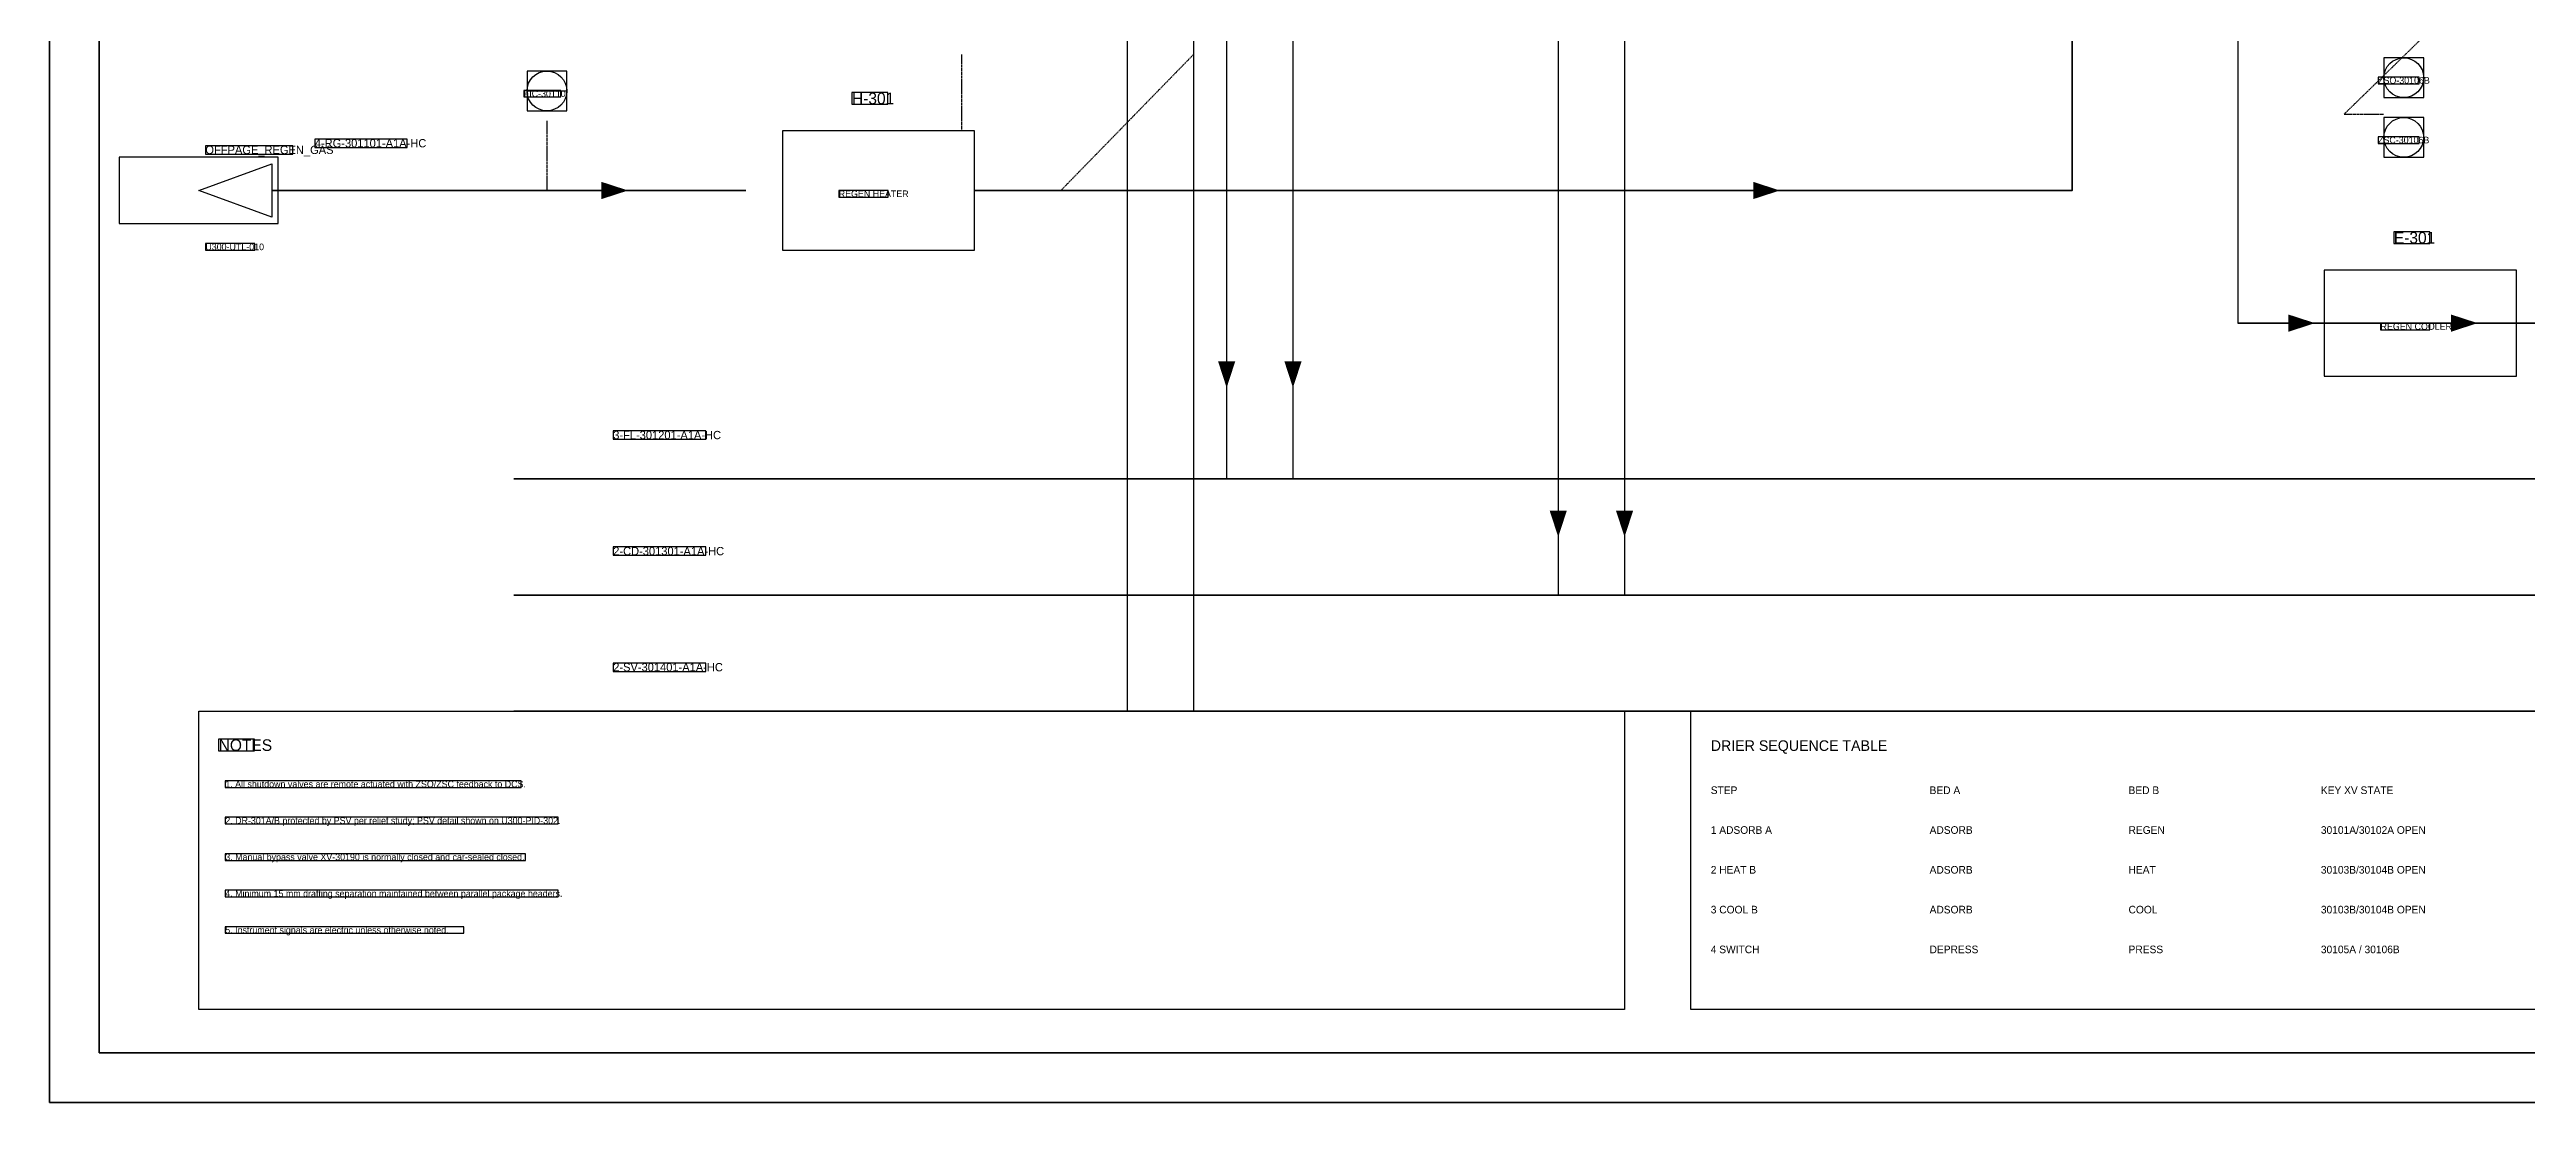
# Model space of a CAD drawing. Header units: metres. Extents: x 10 to 1179, y 10 to 831.
# Drawn here: x 10 to 757, y 10 to 328 of the extents above; entities that cross this region are included whole.
import ezdxf

# ---------------------------------------------------------------- set-up
doc = ezdxf.new("R2010")
doc.units = ezdxf.units.M
doc.linetypes.add('DASHED', pattern=[0.37, 0.25, -0.12])
for name, color, linetype in [('BORDER', 7, 'Continuous'), ('DRAIN', 30, 'Continuous'), ('EQUIPMENT', 4, 'Continuous'), ('FLARE_VENT', 3, 'Continuous'), ('INSTRUMENT', 6, 'Continuous'), ('QA_OVERLAY', 2, 'Continuous'), ('REGEN', 5, 'Continuous'), ('SIGNAL_ELECTRIC', 2, 'Continuous'), ('TABLE', 8, 'Continuous'), ('TEXT', 7, 'Continuous')]:
    doc.layers.add(name, color=color, linetype=linetype)

msp = doc.modelspace()

# ---------------------------------------------------------------- linework, layer by layer
at = {"layer": 'BORDER', "lineweight": 35}
for points in [[(10, 10), (1179, 10), (1179, 831), (10, 831), (10, 10)], [(25, 25), (1164, 25), (1164, 816), (25, 816), (25, 25)]]:
    msp.add_lwpolyline(points, dxfattribs=at)
at = {"layer": 'DRAIN', "lineweight": 25}
for points in [[(430, 509), (465, 509), (465, 163)], [(430, 349), (485, 349), (485, 163)]]:
    msp.add_lwpolyline(points, dxfattribs=at)
at = {"layer": 'DRAIN', "lineweight": 35}
msp.add_lwpolyline([(150, 163), (1066, 163)], dxfattribs=at)
at = {"layer": 'DRAIN'}
for points in [[(465, 180.5), (467.6, 188.5), (462.4, 188.5)], [(485, 180.5), (487.6, 188.5), (482.4, 188.5)]]:
    msp.add_solid(points, dxfattribs=at)
at = {"layer": 'EQUIPMENT'}
for points in [[(231, 267), (289, 267), (289, 303), (231, 303), (231, 267)], [(696, 229), (754, 229), (754, 261), (696, 261), (696, 229)]]:
    msp.add_lwpolyline(points, dxfattribs=at)
at = {"layer": 'FLARE_VENT', "lineweight": 25}
for points in [[(420, 641), (335, 641), (335, 128)], [(408, 627), (365, 627), (365, 198)], [(420, 481), (355, 481), (355, 128)], [(408, 467), (385, 467), (385, 198)]]:
    msp.add_lwpolyline(points, dxfattribs=at)
at = {"layer": 'FLARE_VENT', "lineweight": 35}
for points in [[(150, 198), (1066, 198)], [(150, 128), (1066, 128)]]:
    msp.add_lwpolyline(points, dxfattribs=at)
at = {"layer": 'FLARE_VENT'}
for points in [[(365, 225.5), (367.6, 233.5), (362.4, 233.5)], [(385, 225.5), (387.6, 233.5), (382.4, 233.5)]]:
    msp.add_solid(points, dxfattribs=at)
at = {"layer": 'INSTRUMENT'}
msp.add_line((154, 315), (166, 315), dxfattribs=at)
for centre in [(720, 319), (160, 315), (720, 301)]:
    msp.add_circle(centre, 6, dxfattribs=at)
at = {"layer": 'QA_OVERLAY'}
for points in [[(714, 313), (726, 313), (726, 325), (714, 325), (714, 313)], [(153.03, 313.2), (164.19, 313.2), (164.19, 315.2), (153.03, 315.2), (153.03, 313.2)], [(154, 309), (166, 309), (166, 321), (154, 321), (154, 309)], [(252, 311), (262.85, 311), (262.85, 314.5), (252, 314.5), (252, 311)], [(712.25, 317.2), (724.65, 317.2), (724.65, 319.2), (712.25, 319.2), (712.25, 317.2)], [(714, 295), (726, 295), (726, 307), (714, 307), (714, 295)], [(90, 298), (117.9, 298), (117.9, 300.5), (90, 300.5), (90, 298)], [(231, 267), (289, 267), (289, 303), (231, 303), (231, 267)], [(712.25, 299.2), (724.65, 299.2), (724.65, 301.2), (712.25, 301.2), (712.25, 299.2)], [(31, 275), (79, 275), (79, 295), (31, 295), (31, 275)], [(57, 296), (83.35, 296), (83.35, 298.5), (57, 298.5), (57, 296)], [(248, 283), (262.88, 283), (262.88, 285), (248, 285), (248, 283)], [(57, 267), (71.88, 267), (71.88, 269), (57, 269), (57, 267)], [(717, 269), (727.85, 269), (727.85, 272.5), (717, 272.5), (717, 269)], [(696, 229), (754, 229), (754, 261), (696, 261), (696, 229)], [(713, 243), (727.88, 243), (727.88, 245), (713, 245), (713, 243)], [(180, 210), (207.9, 210), (207.9, 212.5), (180, 212.5), (180, 210)], [(180, 175), (207.9, 175), (207.9, 177.5), (180, 177.5), (180, 175)], [(180, 140), (207.9, 140), (207.9, 142.5), (180, 142.5), (180, 140)], [(61, 116), (71.85, 116), (71.85, 119.5), (61, 119.5), (61, 116)], [(63, 105), (152.28, 105), (152.28, 107), (63, 107), (63, 105)], [(63, 94), (163.44, 94), (163.44, 96), (63, 96), (63, 94)], [(63, 83), (153.52, 83), (153.52, 85), (63, 85), (63, 83)], [(63, 72), (163.44, 72), (163.44, 74), (63, 74), (63, 72)], [(63, 61), (134.92, 61), (134.92, 63), (63, 63), (63, 61)]]:
    msp.add_lwpolyline(points, dxfattribs=at)
at = {"layer": 'REGEN', "lineweight": 25}
for points in [[(452, 597), (670, 597), (670, 245)], [(452, 437), (670, 437), (670, 245)]]:
    msp.add_lwpolyline(points, dxfattribs=at)
at = {"layer": 'REGEN', "lineweight": 35}
for points in [[(289, 285), (620, 285), (620, 545)], [(77, 285), (220, 285)], [(670, 245), (696, 245), (754, 245), (814, 245), (1066, 245)]]:
    msp.add_lwpolyline(points, dxfattribs=at)
at = {"layer": 'REGEN'}
msp.add_lwpolyline([(55, 285), (77, 293), (77, 277), (55, 285)], dxfattribs=at)
for points in [[(184.46, 285), (176.46, 287.6), (176.46, 282.4)], [(531.82, 285), (523.82, 287.6), (523.82, 282.4)], [(693.22, 245), (685.22, 247.6), (685.22, 242.4)], [(742.26, 245), (734.26, 247.6), (734.26, 242.4)]]:
    msp.add_solid(points, dxfattribs=at)
at = {"layer": 'SIGNAL_ELECTRIC', "linetype": 'DASHED'}
for points in [[(820, 423), (702, 308), (714, 308)], [(285, 326), (285, 303)], [(355, 326), (315, 285)], [(160, 306), (160, 285)]]:
    msp.add_lwpolyline(points, dxfattribs=at)
at = {"layer": 'TABLE'}
for points in [[(55, 128), (485, 128), (485, 38), (55, 38), (55, 128)], [(505, 128), (825, 128), (825, 38), (505, 38), (505, 128)]]:
    msp.add_lwpolyline(points, dxfattribs=at)

# ---------------------------------------------------------------- texts
at = {"layer": 'TEXT'}
for s, height, p in [('FIC-30110', 2, (153.03, 313.2)), ('H-301', 3.5, (252, 311)), ('ZSO-30106B', 2, (712.25, 317.2)), ('4-RG-301101-A1A-HC', 2.5, (90, 298)), ('ZSC-30106B', 2, (712.25, 299.2)), ('OFFPAGE_REGEN_GAS', 2.5, (57, 296)), ('REGEN HEATER', 2, (248, 283)), ('U300-UTL-010', 2, (57, 267)), ('E-301', 3.5, (717, 269)), ('REGEN COOLER', 2, (713, 243)), ('3-FL-301201-A1A-HC', 2.5, (180, 210)), ('2-CD-301301-A1A-HC', 2.5, (180, 175)), ('2-SV-301401-A1A-HC', 2.5, (180, 140)), ('NOTES', 3.5, (61, 116)), ('DRIER SEQUENCE TABLE', 3.2, (511, 116)), ('1. All shutdown valves are remote actuated with ZSO/ZSC feedback to DCS.', 2, (63, 105)), ('STEP', 2.3, (511, 103)), ('BED A', 2.3, (577, 103)), ('BED B', 2.3, (637, 103)), ('KEY XV STATE', 2.3, (695, 103)), ('2. DR-301A/B protected by PSV per relief study; PSV detail shown on U300-PID-302.', 2, (63, 94)), ('1 ADSORB A', 2.3, (511, 91)), ('ADSORB', 2.3, (577, 91)), ('REGEN', 2.3, (637, 91)), ('30101A/30102A OPEN', 2.3, (695, 91)), ('3. Manual bypass valve XV-30190 is normally closed and car-sealed closed.', 2, (63, 83)), ('2 HEAT B', 2.3, (511, 79)), ('ADSORB', 2.3, (577, 79)), ('HEAT', 2.3, (637, 79)), ('30103B/30104B OPEN', 2.3, (695, 79)), ('4. Minimum 15 mm drafting separation maintained between parallel package headers.', 2, (63, 72)), ('3 COOL B', 2.3, (511, 67)), ('ADSORB', 2.3, (577, 67)), ('COOL', 2.3, (637, 67)), ('30103B/30104B OPEN', 2.3, (695, 67)), ('5. Instrument signals are electric unless otherwise noted.', 2, (63, 61)), ('4 SWITCH', 2.3, (511, 55)), ('DEPRESS', 2.3, (577, 55)), ('PRESS', 2.3, (637, 55)), ('30105A / 30106B', 2.3, (695, 55))]:
    msp.add_text(s, height=height, dxfattribs=at).set_placement(p)

doc.saveas('drawing.dxf')
